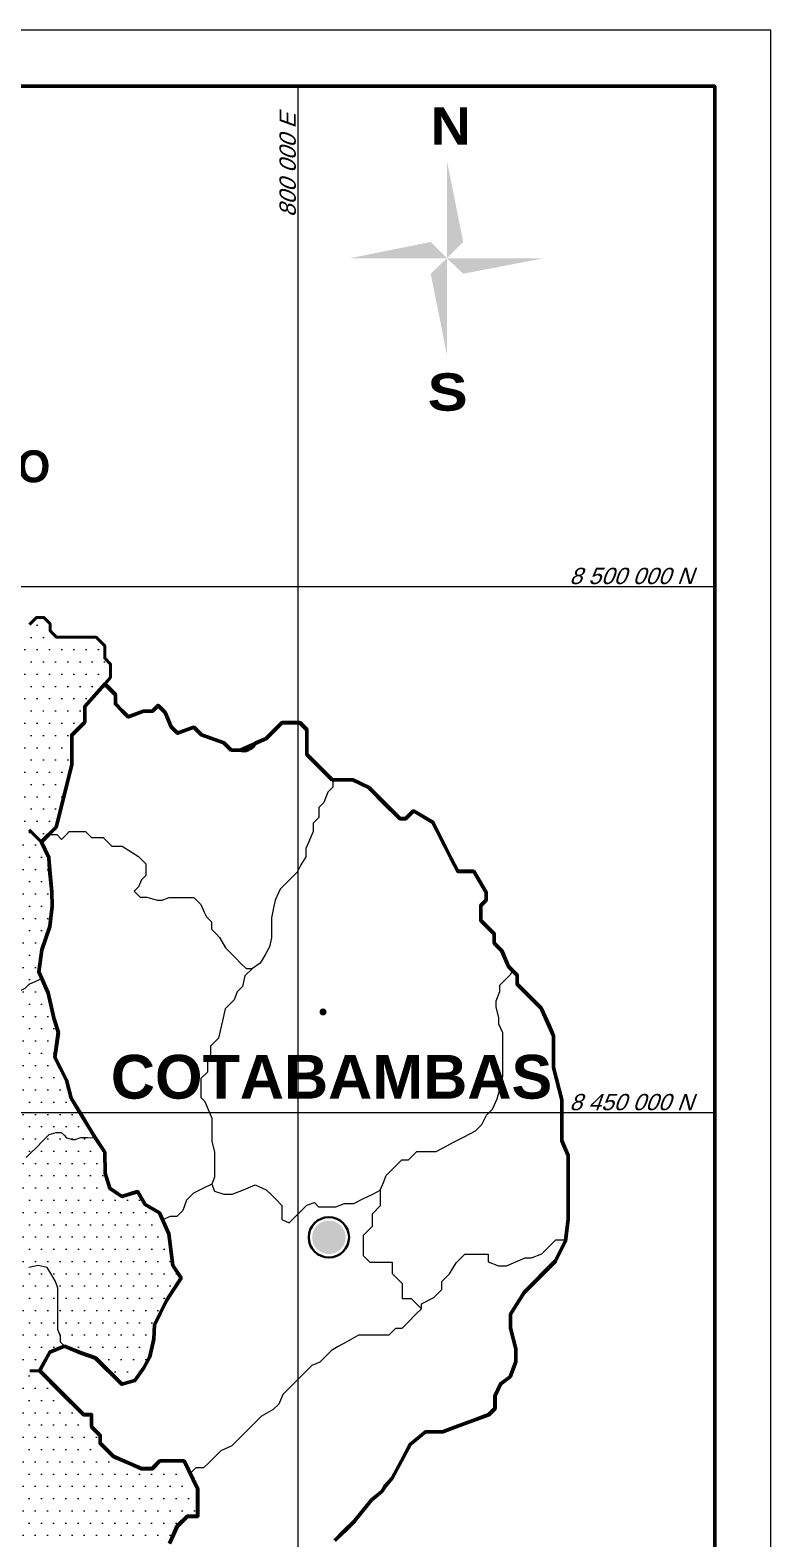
# Model space of a CAD drawing. Header units: metres. Extents: x 728653 to 730306, y 8491233 to 8491524.
# Drawn here: x 730289.87 to 730305.79, y 8491485.02 to 8491517.41 of the extents above; entities that cross this region are included whole.
import ezdxf
from ezdxf.enums import TextEntityAlignment as Align

# ---------------------------------------------------------------- set-up
doc = ezdxf.new("R2010")
doc.units = ezdxf.units.M
for name, color, linetype in [('05', 5, 'Continuous'), ('j_malla', 8, 'Continuous'), ('POSTE', 7, 'Continuous')]:
    doc.layers.add(name, color=color, linetype=linetype)
for name, color, linetype, lineweight in [('5', 3, 'Continuous', 40), ('8', 5, 'Continuous', 90), ('Cap Prov', 94, 'Continuous', 18), ('Del Rotulo', 7, 'Continuous', 5), ('Ejes de Coordenadas', 122, 'Continuous', 5), ('Eléctricas', 30, 'Continuous', 20), ('MARCOS', 7, 'Continuous', 40), ('N-Ciudades', 10, 'Continuous', 18), ('PERIMETRO', 3, 'Continuous', 15), ('PLUMA 2', 121, 'Continuous', 20), ('Sheet', 7, 'Continuous', 50)]:
    doc.layers.add(name, color=color, linetype=linetype, lineweight=lineweight)
doc.styles.add('Arial', font='arial.ttf')
doc.styles.add('CCO', font='')
doc.styles.get("Standard").update_dxf_attribs({"font": 'arial.ttf'})
doc.styles.get('CCO').set_extended_font_data('Arial Black')

msp = doc.modelspace()

# ---------------------------------------------------------------- hatches: boundary and pattern name
msp.add_hatch(color=256).paths.add_polyline_path([(730296.245, 8491496.317, 1), (730296.093, 8491496.317, 1)])
at = {"layer": '5', "lineweight": 30}
msp.add_hatch(color=256, dxfattribs=at).paths.add_polyline_path([(730296.655, 8491491.477, 1), (730295.935, 8491491.477, 1)])
at = {"layer": 'Eléctricas', "linetype": 'Continuous', "lineweight": 0}
h = msp.add_hatch(dxfattribs=at)
h.set_pattern_fill('DOTS', color=256, scale=0.165786, style=0)
h.set_pattern_definition([(0, (713541.66434, 8487255.22622), (0.1315929593, 0.2631859185), [0, -0.2631859185])])
h.paths.add_polyline_path([(730282.905, 8491503.189), (730282.905, 8491502.917), (730282.905, 8491502.625), (730282.649, 8491502.369), (730282.446, 8491502.166), (730282.446, 8491501.926), (730282.446, 8491501.689), (730282.507, 8491501.689), (730282.702, 8491501.63), (730282.834, 8491501.63), (730283.036, 8491501.585), (730283.189, 8491501.491), (730283.326, 8491501.354), (730283.395, 8491501.177), (730283.458, 8491501.014), (730283.649, 8491500.933), (730283.837, 8491500.853), (730283.891, 8491500.674), (730284, 8491500.565), (730284.115, 8491500.353), (730284.202, 8491500.193), (730284.14, 8491500.054), (730284.203, 8491499.991), (730284.203, 8491499.85), (730284.254, 8491499.798), (730284.397, 8491499.798), (730284.55, 8491499.798), (730284.73, 8491499.798), (730284.809, 8491500.025), (730284.929, 8491500.061), (730285.098, 8491500.112), (730285.497, 8491500.231), (730285.565, 8491500.299), (730285.698, 8491500.432), (730285.927, 8491500.544), (730286.067, 8491500.684), (730286.169, 8491500.684), (730286.271, 8491500.582), (730286.435, 8491500.582), (730286.531, 8491500.677), (730286.643, 8491500.79), (730286.759, 8491500.905), (730286.865, 8491501.011), (730286.953, 8491501.1), (730287.126, 8491501.1), (730287.199, 8491500.936), (730287.301, 8491500.704), (730287.37, 8491500.511), (730287.76, 8491500.511), (730288.512, 8491500.846), (730288.819, 8491500.846), (730289.209, 8491500.456), (730289.627, 8491500.456), (730289.85, 8491500.233), (730290.115, 8491499.968), (730290.435, 8491500.289), (730290.77, 8491501.625), (730290.77, 8491502.265), (730291.048, 8491502.544), (730291.048, 8491502.878), (730291.506, 8491503.335), (730291.48, 8491503.36), (730291.604, 8491503.503), (730291.604, 8491503.788), (730291.477, 8491503.915), (730291.477, 8491504.185), (730291.296, 8491504.366), (730290.973, 8491504.366), (730290.727, 8491504.366), (730290.443, 8491504.366), (730290.303, 8491504.506), (730290.303, 8491504.657), (730290.166, 8491504.793), (730290.015, 8491504.793), (730289.859, 8491504.637), (730289.675, 8491504.453), (730289.53, 8491504.453), (730289.396, 8491504.587), (730289.396, 8491504.788), (730289.396, 8491504.927), (730289.218, 8491504.927), (730289, 8491504.927), (730288.822, 8491505.105), (730288.644, 8491505.283), (730288.521, 8491505.406), (730288.348, 8491505.579), (730288.058, 8491505.579), (730287.791, 8491505.579), (730287.629, 8491505.417), (730287.523, 8491505.311), (730287.289, 8491505.311), (730287.166, 8491505.434), (730286.965, 8491505.434), (730286.785, 8491505.254), (730286.635, 8491505.404), (730286.468, 8491505.572), (730286.274, 8491505.765), (730286.098, 8491505.765), (730286.006, 8491505.673), (730285.811, 8491505.673), (730285.688, 8491505.796), (730285.532, 8491505.952), (730285.41, 8491506.074), (730285.237, 8491506.247), (730285.059, 8491506.599), (730284.885, 8491506.599), (730284.679, 8491506.393), (730284.491, 8491506.393), (730284.2, 8491506.685), (730283.948, 8491506.685), (730283.435, 8491507.198), (730283.268, 8491507.198), (730283.023, 8491507.198), (730282.922, 8491507.298), (730282.632, 8491507.298), (730282.632, 8491507.442), (730282.598, 8491507.476), (730282.598, 8491507.393), (730282.516, 8491507.393), (730282.408, 8491507.285), (730282.291, 8491507.168), (730282.202, 8491507.08), (730282.128, 8491506.914), (730282.236, 8491506.806), (730282.31, 8491506.732), (730282.31, 8491506.567), (730282.31, 8491506.447), (730282.176, 8491506.313), (730282.054, 8491506.19), (730281.854, 8491506.099), (730281.723, 8491505.968), (730281.609, 8491505.854), (730281.455, 8491505.791), (730281.304, 8491505.64), (730281.164, 8491505.501), (730280.987, 8491505.427), (730280.856, 8491505.295), (730280.762, 8491505.138), (730280.762, 8491505.039), (730280.811, 8491504.99), (730280.811, 8491504.882), (730280.811, 8491504.75), (730280.811, 8491504.679), (730280.974, 8491504.622), (730281.112, 8491504.574), (730281.341, 8491504.494), (730281.341, 8491504.364), (730281.541, 8491504.164), (730281.541, 8491503.942), (730281.814, 8491503.942), (730282.037, 8491503.719), (730282.375, 8491503.719), (730282.543, 8491503.551), (730282.743, 8491503.351)])
h.paths.add_polyline_path([(730280.664, 8491503.227), (730284.319, 8491503.227), (730284.319, 8491502.445), (730280.664, 8491502.445)], flags=9)
at = {"layer": 'N-Ciudades', "linetype": 'Continuous', "lineweight": 0}
h = msp.add_hatch(dxfattribs=at)
h.set_pattern_fill('DOTS', color=256, scale=0.165786, style=0)
h.set_pattern_definition([(0, (713541.62315, 8487255.1523), (0.1315929593, 0.2631859185), [0, -0.2631859185])])
h.paths.add_polyline_path([(730285.402, 8491481.036), (730285.402, 8491480.915), (730285.353, 8491480.791), (730285.353, 8491480.629), (730285.353, 8491480.448), (730285.353, 8491480.25), (730285.353, 8491480.091), (730285.396, 8491479.983), (730285.367, 8491479.775), (730285.329, 8491479.589), (730285.369, 8491479.395), (730285.461, 8491479.304), (730285.539, 8491479.186), (730285.647, 8491479.026), (730285.688, 8491478.911), (730285.763, 8491478.704), (730285.837, 8491478.497), (730285.874, 8491478.306), (730285.904, 8491478.152), (730285.904, 8491477.918), (730285.831, 8491477.68), (730285.785, 8491477.468), (730285.739, 8491477.218), (730285.653, 8491476.975), (730285.578, 8491476.766), (730285.517, 8491476.594), (730285.486, 8491476.252), (730285.592, 8491476.332), (730285.81, 8491476.36), (730286.039, 8491476.321), (730286.256, 8491476.28), (730286.462, 8491476.146), (730286.554, 8491475.898), (730286.763, 8491475.689), (730286.763, 8491475.444), (730286.792, 8491475.267), (730286.911, 8491475.152), (730287.071, 8491475.232), (730287.154, 8491475.605), (730287.388, 8491475.839), (730287.641, 8491476.021), (730287.929, 8491476.188), (730288.399, 8491476.188), (730288.536, 8491476.252), (730288.653, 8491476.376), (730288.78, 8491476.409), (730288.962, 8491476.517), (730289.068, 8491476.486), (730289.342, 8491476.524), (730289.525, 8491476.63), (730289.715, 8491476.738), (730289.867, 8491476.732), (730290.063, 8491476.802), (730290.235, 8491477.087), (730290.286, 8491477.58), (730290.17, 8491477.778), (730290.088, 8491478.196), (730289.626, 8491478.658), (730289.461, 8491479.249), (730289.615, 8491479.928), (730289.816, 8491480.128), (730290.122, 8491480.435), (730290.596, 8491480.908), (730290.964, 8491481.276), (730291.291, 8491481.355), (730291.409, 8491481.286), (730291.633, 8491481.062), (730291.844, 8491481.152), (730292.093, 8491481.382), (730292.345, 8491481.629), (730292.517, 8491481.701), (730292.71, 8491481.701), (730292.799, 8491481.791), (730292.936, 8491481.927), (730292.992, 8491482.199), (730292.977, 8491482.727), (730292.825, 8491483.132), (730292.825, 8491483.537), (730292.825, 8491483.79), (730292.825, 8491484.195), (730292.825, 8491484.828), (730292.996, 8491485.202), (730293.205, 8491485.411), (730293.433, 8491485.411), (730293.433, 8491485.562), (730293.433, 8491486.006), (730293.142, 8491486.6), (730292.901, 8491486.6), (730292.623, 8491486.6), (730292.458, 8491486.435), (730292.224, 8491486.435), (730291.989, 8491486.537), (730291.618, 8491486.698), (730291.336, 8491486.98), (730291.336, 8491487.151), (730291.153, 8491487.335), (730291.153, 8491487.594), (730290.982, 8491487.594), (730290.855, 8491487.721), (730290.716, 8491487.86), (730290.437, 8491488.139), (730290.272, 8491488.303), (730290.038, 8491488.538), (730289.822, 8491488.538), (730289.518, 8491488.538), (730289.277, 8491488.538), (730289.087, 8491488.348), (730288.869, 8491488.13), (730288.761, 8491487.824), (730288.682, 8491487.601), (730288.251, 8491487.753), (730288.137, 8491487.639), (730287.746, 8491487.409), (730287.537, 8491487.179), (730287.232, 8491486.896), (730287.034, 8491486.815), (730286.865, 8491486.984), (730286.435, 8491486.984), (730286.435, 8491486.627), (730286.348, 8491485.89), (730286.005, 8491485.461), (730285.873, 8491484.732), (730285.722, 8491484.449), (730285.722, 8491484.247), (730285.648, 8491484.173), (730285.498, 8491484.022), (730285.426, 8491483.794), (730285.373, 8491483.626), (730285.239, 8491483.492), (730285.239, 8491483.269), (730285.297, 8491483.118), (730285.355, 8491482.968), (730285.401, 8491482.847), (730285.454, 8491482.71), (730285.454, 8491482.593), (730285.552, 8491482.494), (730285.552, 8491482.272), (730285.496, 8491482.105), (730285.496, 8491481.977), (730285.496, 8491481.853), (730285.496, 8491481.73), (730285.356, 8491481.73), (730285.286, 8491481.8), (730285.137, 8491481.8), (730285.156, 8491481.747), (730285.156, 8491481.663), (730285.226, 8491481.518), (730285.259, 8491481.361), (730285.372, 8491481.248)])
h.paths.add_polyline_path([(730283.057, 8491483.134), (730283.122, 8491483.002), (730283.265, 8491483.002), (730283.403, 8491482.908), (730283.516, 8491482.87), (730283.678, 8491482.773), (730283.843, 8491482.735), (730283.994, 8491482.735), (730284.14, 8491482.652), (730284.334, 8491482.506), (730284.446, 8491482.422), (730284.621, 8491482.291), (730284.752, 8491482.16), (730284.899, 8491482.013), (730285.105, 8491481.887), (730285.137, 8491481.8), (730285.286, 8491481.8), (730285.356, 8491481.73), (730285.496, 8491481.73), (730285.496, 8491481.853), (730285.496, 8491481.977), (730285.496, 8491482.105), (730285.552, 8491482.272), (730285.552, 8491482.494), (730285.454, 8491482.593), (730285.454, 8491482.71), (730285.401, 8491482.847), (730285.355, 8491482.968), (730285.297, 8491483.118), (730285.239, 8491483.269), (730285.239, 8491483.492), (730285.373, 8491483.626), (730285.426, 8491483.794), (730285.498, 8491484.022), (730285.648, 8491484.173), (730285.722, 8491484.247), (730285.722, 8491484.449), (730285.566, 8491484.449), (730285.313, 8491484.449), (730285.238, 8491484.374), (730285.153, 8491484.289), (730285.027, 8491484.163), (730284.911, 8491484.163), (730284.707, 8491484.089), (730284.646, 8491484.15), (730284.557, 8491484.24), (730284.399, 8491484.313), (730284.157, 8491484.425), (730284.017, 8491484.565), (730283.915, 8491484.81), (730283.915, 8491485.028), (730283.785, 8491485.267), (730283.785, 8491485.348), (730283.867, 8491485.58), (730283.867, 8491485.846), (730283.772, 8491486.13), (730283.583, 8491486.319), (730283.342, 8491486.377), (730283.123, 8491486.429), (730282.81, 8491486.504), (730282.81, 8491486.617), (730282.704, 8491486.617), (730282.632, 8491486.545), (730282.489, 8491486.545), (730282.37, 8491486.426), (730282.179, 8491486.235), (730281.964, 8491486.02), (730281.834, 8491485.789), (730281.657, 8491485.714), (730281.542, 8491485.714), (730281.473, 8491485.783), (730281.312, 8491485.783), (730281.098, 8491485.877), (730280.804, 8491486.007), (730280.634, 8491486.177), (730280.434, 8491486.261), (730280.358, 8491486.184), (730280.358, 8491486.058), (730280.283, 8491485.983), (730280.163, 8491485.863), (730280.095, 8491485.932), (730280, 8491486.027), (730279.788, 8491486.027), (730279.676, 8491486.139), (730279.502, 8491486.313), (730279.502, 8491486.518), (730279.393, 8491486.408), (730279.224, 8491486.408), (730279.066, 8491486.408), (730278.855, 8491486.307), (730278.723, 8491486.175), (730278.532, 8491486.175), (730278.416, 8491486.06), (730278.281, 8491485.925), (730278.156, 8491485.925), (730278.051, 8491485.82), (730278.051, 8491485.636), (730278.051, 8491485.504), (730277.952, 8491485.405), (730277.952, 8491485.188), (730277.952, 8491485.03), (730277.86, 8491484.937), (730277.767, 8491484.845), (730277.767, 8491484.694), (730277.767, 8491484.523), (730277.833, 8491484.457), (730277.833, 8491484.325), (730277.833, 8491484.2), (730277.942, 8491484.091), (730277.942, 8491483.91), (730278.075, 8491483.777), (730278.161, 8491483.691), (730278.683, 8491483.691), (730278.683, 8491483.643), (730278.826, 8491483.643), (730278.826, 8491483.738), (730278.921, 8491483.833), (730278.921, 8491484.046), (730279.048, 8491484.172), (730279.048, 8491484.38), (730279.219, 8491484.551), (730279.469, 8491484.551), (730279.614, 8491484.406), (730279.849, 8491484.327), (730279.849, 8491484.216), (730279.941, 8491484.124), (730279.941, 8491484), (730280.036, 8491483.905), (730280.151, 8491483.79), (730280.308, 8491483.79), (730280.459, 8491483.79), (730280.636, 8491483.718), (730280.819, 8491483.718), (730280.996, 8491483.718), (730281.173, 8491483.718), (730281.393, 8491483.652), (730281.541, 8491483.717), (730281.678, 8491483.682), (730281.796, 8491483.564), (730281.946, 8491483.498), (730282.081, 8491483.439), (730282.133, 8491483.387), (730282.286, 8491483.387), (730282.426, 8491483.42), (730282.58, 8491483.42), (730282.734, 8491483.323), (730282.901, 8491483.25)])
at = {"layer": 'PLUMA 2', "linetype": 'Continuous', "lineweight": 0}
h = msp.add_hatch(dxfattribs=at)
h.set_pattern_fill('DOTS', color=6, scale=0.165786, style=0)
h.set_pattern_definition([(0, (-94910.77114, 47144.97004), (0.13159295927, 0.263185918539), [0, -0.263185918539])])
h.paths.add_polyline_path([(730291.477, 8491493.306), (730291.273, 8491493.617), (730290.995, 8491494.071), (730290.758, 8491494.466), (730290.654, 8491494.851), (730290.407, 8491495.343), (730290.48, 8491495.876), (730290.381, 8491496.188), (730290.262, 8491496.725), (730290.059, 8491497.18), (730290.124, 8491497.654), (730290.299, 8491498.156), (730290.347, 8491498.587), (730290.341, 8491498.898), (730290.293, 8491499.372), (730290.275, 8491499.636), (730290.115, 8491499.968), (730289.85, 8491500.233), (730289.627, 8491500.456), (730289.209, 8491500.456), (730288.819, 8491500.846), (730288.512, 8491500.846), (730287.76, 8491500.511), (730287.37, 8491500.511), (730287.301, 8491500.704), (730287.199, 8491500.936), (730287.126, 8491501.1), (730286.953, 8491501.1), (730286.865, 8491501.011), (730286.759, 8491500.905), (730286.643, 8491500.79), (730286.531, 8491500.677), (730286.435, 8491500.582), (730286.271, 8491500.582), (730286.169, 8491500.684), (730286.067, 8491500.684), (730285.927, 8491500.544), (730285.698, 8491500.432), (730285.565, 8491500.299), (730285.497, 8491500.231), (730285.098, 8491500.112), (730284.929, 8491500.061), (730284.809, 8491500.025), (730284.73, 8491499.798), (730284.663, 8491499.607), (730284.663, 8491499.464), (730284.663, 8491499.301), (730284.832, 8491498.996), (730284.943, 8491498.797), (730285.026, 8491498.714), (730285.146, 8491498.714), (730285.241, 8491498.714), (730285.328, 8491498.801), (730285.414, 8491498.886), (730285.521, 8491498.886), (730285.626, 8491498.781), (730285.626, 8491498.581), (730285.541, 8491498.288), (730285.47, 8491498.216), (730285.47, 8491498.077), (730285.47, 8491497.981), (730285.308, 8491497.819), (730285.023, 8491497.743), (730284.737, 8491497.566), (730284.536, 8491497.364), (730284.396, 8491497.027), (730283.926, 8491496.558), (730283.324, 8491496.185), (730283.126, 8491495.988), (730283.126, 8491495.729), (730283.126, 8491495.415), (730283.126, 8491495.156), (730282.925, 8491494.955), (730282.676, 8491494.707), (730282.383, 8491494.55), (730282.199, 8491494.366), (730282.062, 8491494.23), (730281.78, 8491493.947), (730281.583, 8491493.524), (730281.379, 8491492.883), (730281.319, 8491492.694), (730281.319, 8491492.284), (730281.319, 8491491.984), (730281.319, 8491491.8), (730281.319, 8491491.664), (730281.141, 8491491.486), (730280.635, 8491491.243), (730280.171, 8491491.1), (730280.029, 8491491.056), (730279.89, 8491490.917), (730279.89, 8491490.691), (730279.778, 8491490.579), (730279.608, 8491490.409), (730279.339, 8491490.289), (730279.289, 8491490.163), (730279.213, 8491489.928), (730279.144, 8491489.643), (730279.019, 8491489.512), (730278.837, 8491489.353), (730278.837, 8491489.117), (730278.936, 8491488.817), (730278.936, 8491488.608), (730278.936, 8491488.438), (730279.038, 8491488.336), (730279.229, 8491488.261), (730279.342, 8491488.148), (730279.42, 8491487.961), (730279.338, 8491487.77), (730279.255, 8491487.576), (730279.181, 8491487.404), (730279.132, 8491487.289), (730279.132, 8491487.116), (730279.345, 8491487.021), (730279.458, 8491486.908), (730279.543, 8491486.592), (730279.543, 8491486.387), (730279.717, 8491486.213), (730279.829, 8491486.101), (730280.041, 8491486.101), (730280.136, 8491486.005), (730280.204, 8491485.937), (730280.324, 8491486.057), (730280.399, 8491486.132), (730280.399, 8491486.258), (730280.476, 8491486.334), (730280.675, 8491486.251), (730280.846, 8491486.08), (730281.139, 8491485.951), (730281.353, 8491485.857), (730281.514, 8491485.857), (730281.583, 8491485.788), (730281.698, 8491485.788), (730281.876, 8491485.862), (730282.005, 8491486.094), (730282.22, 8491486.309), (730282.411, 8491486.5), (730282.53, 8491486.619), (730282.674, 8491486.619), (730282.745, 8491486.691), (730282.851, 8491486.691), (730282.851, 8491486.578), (730283.165, 8491486.503), (730283.383, 8491486.451), (730283.624, 8491486.393), (730283.813, 8491486.204), (730283.909, 8491485.92), (730283.909, 8491485.654), (730283.827, 8491485.422), (730283.827, 8491485.341), (730283.956, 8491485.102), (730283.956, 8491484.884), (730284.059, 8491484.639), (730284.198, 8491484.499), (730284.44, 8491484.387), (730284.598, 8491484.314), (730284.749, 8491484.163), (730284.952, 8491484.237), (730285.068, 8491484.237), (730285.194, 8491484.363), (730285.279, 8491484.448), (730285.354, 8491484.523), (730285.607, 8491484.523), (730285.764, 8491484.523), (730285.914, 8491484.806), (730286.046, 8491485.535), (730286.389, 8491485.964), (730286.476, 8491486.701), (730286.476, 8491487.058), (730286.906, 8491487.058), (730287.075, 8491486.889), (730287.273, 8491486.97), (730287.578, 8491487.253), (730287.787, 8491487.483), (730288.178, 8491487.712), (730288.292, 8491487.826), (730288.723, 8491487.674), (730288.802, 8491487.898), (730288.91, 8491488.204), (730289.128, 8491488.422), (730289.318, 8491488.612), (730289.559, 8491488.612), (730289.863, 8491488.612), (730290.079, 8491488.612), (730290.296, 8491489.009), (730290.613, 8491489.137), (730290.971, 8491488.991), (730291.281, 8491488.886), (730291.844, 8491488.322), (730292.126, 8491488.4), (730292.318, 8491488.674), (730292.444, 8491488.915), (730292.529, 8491489.292), (730292.547, 8491489.593), (730292.804, 8491490.118), (730293.118, 8491490.603), (730292.943, 8491490.87), (730292.852, 8491491.551), (730292.652, 8491492.004), (730292.348, 8491492.182), (730292.185, 8491492.458), (730291.847, 8491492.356), (730291.584, 8491492.529), (730291.489, 8491492.855)])

# ---------------------------------------------------------------- linework, layer by layer
at = {"layer": '5', "lineweight": 30}
msp.add_circle((730296.295, 8491491.477), 0.434, dxfattribs=at)
at = {"layer": 'Cap Prov', "color": 0, "lineweight": 40}
for p, q in [((730290.124, 8491497.654), (730290.124, 8491497.654)), ((730291.847, 8491492.356), (730291.847, 8491492.356)), ((730291.844, 8491488.322), (730291.844, 8491488.322)), ((730290.478, 8491488.213), (730290.478, 8491488.213))]:
    msp.add_line(p, q, dxfattribs=at)
at = {"layer": 'Cap Prov', "color": 7, "lineweight": 40}
for points in [[(730289.859, 8491504.637), (730290.015, 8491504.793), (730290.166, 8491504.793), (730290.303, 8491504.657), (730290.303, 8491504.506), (730290.443, 8491504.366), (730290.727, 8491504.366), (730290.973, 8491504.366), (730291.296, 8491504.366), (730291.477, 8491504.185), (730291.477, 8491503.915), (730291.604, 8491503.788), (730291.604, 8491503.503), (730291.048, 8491502.878), (730291.048, 8491502.544), (730290.77, 8491502.265), (730290.77, 8491501.625), (730290.435, 8491500.289), (730290.115, 8491499.968), (730290.275, 8491499.636), (730290.293, 8491499.372), (730290.341, 8491498.898), (730290.347, 8491498.587), (730290.299, 8491498.156), (730290.124, 8491497.654), (730290.059, 8491497.18), (730290.262, 8491496.725), (730290.381, 8491496.188), (730290.48, 8491495.876), (730290.407, 8491495.343), (730290.654, 8491494.851), (730290.758, 8491494.466), (730290.995, 8491494.071), (730291.273, 8491493.617), (730291.477, 8491493.306), (730291.489, 8491492.855), (730291.584, 8491492.529), (730291.847, 8491492.356), (730292.185, 8491492.458), (730292.348, 8491492.182), (730292.652, 8491492.004), (730292.852, 8491491.551), (730292.943, 8491490.87), (730293.118, 8491490.603), (730292.804, 8491490.118), (730292.547, 8491489.593), (730292.529, 8491489.292), (730292.444, 8491488.915), (730292.318, 8491488.674), (730292.126, 8491488.4), (730291.844, 8491488.322), (730291.281, 8491488.886), (730290.971, 8491488.991), (730290.613, 8491489.137), (730290.296, 8491489.009), (730290.079, 8491488.612), (730290.314, 8491488.377), (730290.478, 8491488.213), (730290.757, 8491487.934), (730290.896, 8491487.795), (730291.023, 8491487.668), (730291.194, 8491487.668), (730291.194, 8491487.409), (730291.378, 8491487.225), (730291.378, 8491487.054), (730291.659, 8491486.772), (730292.03, 8491486.611), (730292.265, 8491486.509), (730292.499, 8491486.509), (730292.664, 8491486.674), (730292.943, 8491486.674), (730293.183, 8491486.674), (730293.475, 8491486.079), (730293.475, 8491485.636), (730293.475, 8491485.484), (730293.247, 8491485.484), (730293.038, 8491485.276), (730292.866, 8491484.902)], [(730291.604, 8491503.503), (730291.48, 8491503.36), (730291.707, 8491503.134), (730291.707, 8491502.935), (730291.847, 8491502.795), (730291.986, 8491502.655), (730292.311, 8491502.779), (730292.501, 8491502.779), (730292.623, 8491502.902), (730292.774, 8491502.751), (730292.902, 8491502.445), (730293.041, 8491502.305), (730293.393, 8491502.434), (730293.554, 8491502.272), (730294.04, 8491502.099), (730294.196, 8491501.943), (730294.374, 8491501.943), (730294.709, 8491502.088), (730294.949, 8491502.193), (730295.156, 8491502.399), (730295.29, 8491502.533), (730295.478, 8491502.533), (730295.668, 8491502.533), (730295.818, 8491502.383), (730295.818, 8491502.077), (730295.818, 8491501.851), (730296.012, 8491501.657), (730296.184, 8491501.484), (730296.363, 8491501.306), (730296.63, 8491501.306), (730296.808, 8491501.306), (730297.154, 8491501.138), (730297.349, 8491500.943), (730297.627, 8491500.664), (730297.822, 8491500.469), (730297.945, 8491500.469), (730298.113, 8491500.636), (730298.525, 8491500.391), (730298.793, 8491499.868), (730298.924, 8491499.611), (730299.063, 8491499.34), (730299.406, 8491499.34), (730299.674, 8491498.887), (730299.674, 8491498.72), (730299.557, 8491498.603), (730299.557, 8491498.286), (730299.849, 8491497.994), (730299.849, 8491497.797), (730300.007, 8491497.639), (730300.154, 8491497.296), (730300.338, 8491497.112), (730300.338, 8491496.917), (730300.536, 8491496.719), (730300.854, 8491496.401), (730301.024, 8491496.026), (730301.123, 8491495.807), (730301.123, 8491495.524), (730301.123, 8491495.123), (730301.303, 8491494.432), (730301.303, 8491494.076), (730301.303, 8491493.797), (730301.303, 8491493.552), (730301.437, 8491493.235), (730301.437, 8491492.912), (730301.437, 8491492.533), (730301.437, 8491492.232), (730301.437, 8491491.865), (730301.38, 8491491.398), (730301.162, 8491490.967), (730300.489, 8491490.294), (730300.199, 8491489.826), (730300.199, 8491489.525), (730300.311, 8491489.079), (730300.311, 8491488.805), (730300.188, 8491488.482), (730299.984, 8491488.326), (730299.864, 8491488.081), (730299.864, 8491487.802), (730299.73, 8491487.668), (730299.374, 8491487.535), (730299.025, 8491487.404), (730298.739, 8491487.297), (730298.37, 8491487.297), (730298.045, 8491487.035), (730297.857, 8491486.677), (730297.656, 8491486.302), (730297.5, 8491486.129), (730297.433, 8491486.019), (730297.207, 8491485.835), (730296.842, 8491485.385), (730296.619, 8491485.162), (730296.424, 8491484.967)], [(730289.865, 8491488.61), (730290.081, 8491488.61), (730290.298, 8491489.007), (730290.615, 8491489.136), (730290.972, 8491488.989), (730291.282, 8491488.884), (730291.845, 8491488.321), (730292.128, 8491488.398), (730292.32, 8491488.672), (730292.446, 8491488.913), (730292.531, 8491489.291), (730292.549, 8491489.591), (730292.806, 8491490.116), (730293.12, 8491490.601), (730292.945, 8491490.868), (730292.853, 8491491.549), (730292.654, 8491492.002), (730292.349, 8491492.18), (730292.186, 8491492.456), (730291.849, 8491492.354), (730291.585, 8491492.527), (730291.49, 8491492.853), (730291.478, 8491493.304), (730291.274, 8491493.615), (730290.997, 8491494.069), (730290.76, 8491494.464), (730290.655, 8491494.849), (730290.409, 8491495.341), (730290.481, 8491495.874), (730290.382, 8491496.186), (730290.264, 8491496.723), (730290.061, 8491497.178), (730290.126, 8491497.652), (730290.301, 8491498.154), (730290.349, 8491498.585), (730290.343, 8491498.896), (730290.295, 8491499.37), (730290.277, 8491499.634), (730290.116, 8491499.966), (730289.852, 8491500.231)]]:
    msp.add_lwpolyline(points, dxfattribs=at)
at = {"layer": 'Cap Prov', "color": 7, "lineweight": 50}
msp.add_lwpolyline([(730296.426, 8491484.965), (730296.621, 8491485.16), (730296.844, 8491485.383), (730297.209, 8491485.834), (730297.434, 8491486.018), (730297.502, 8491486.127), (730297.658, 8491486.3), (730297.859, 8491486.675), (730298.047, 8491487.033), (730298.372, 8491487.296), (730298.741, 8491487.296), (730299.027, 8491487.403), (730299.375, 8491487.533), (730299.732, 8491487.667), (730299.866, 8491487.8), (730299.866, 8491488.079), (730299.986, 8491488.324), (730300.189, 8491488.48), (730300.312, 8491488.803), (730300.312, 8491489.078), (730300.201, 8491489.523), (730300.201, 8491489.824), (730300.491, 8491490.292), (730301.164, 8491490.965), (730301.382, 8491491.396), (730301.439, 8491491.863), (730301.439, 8491492.231), (730301.439, 8491492.531), (730301.439, 8491492.91), (730301.439, 8491493.233), (730301.305, 8491493.551), (730301.305, 8491493.796), (730301.305, 8491494.074), (730301.305, 8491494.431), (730301.125, 8491495.121), (730301.125, 8491495.522), (730301.125, 8491495.805), (730301.026, 8491496.024), (730300.855, 8491496.4), (730300.538, 8491496.717), (730300.34, 8491496.915), (730300.34, 8491497.11), (730300.156, 8491497.294), (730300.009, 8491497.637), (730299.851, 8491497.795), (730299.851, 8491497.992), (730299.559, 8491498.284), (730299.559, 8491498.601), (730299.676, 8491498.719), (730299.676, 8491498.886), (730299.408, 8491499.338), (730299.065, 8491499.338), (730298.926, 8491499.609), (730298.795, 8491499.866), (730298.527, 8491500.39), (730298.115, 8491500.635), (730297.947, 8491500.467), (730297.824, 8491500.467), (730297.629, 8491500.662), (730297.35, 8491500.941), (730297.155, 8491501.136), (730296.81, 8491501.304), (730296.631, 8491501.304), (730296.364, 8491501.304), (730296.186, 8491501.482), (730296.013, 8491501.655), (730295.819, 8491501.849), (730295.819, 8491502.075), (730295.819, 8491502.381), (730295.669, 8491502.531), (730295.48, 8491502.531), (730295.291, 8491502.531), (730295.158, 8491502.397), (730294.951, 8491502.191), (730294.71, 8491502.087, -0.372899), (730294.376, 8491501.942), (730294.197, 8491501.942), (730294.041, 8491502.098), (730293.556, 8491502.27), (730293.394, 8491502.432), (730293.043, 8491502.304), (730292.904, 8491502.443), (730292.776, 8491502.749), (730292.625, 8491502.9), (730292.502, 8491502.777), (730292.313, 8491502.777), (730291.986, 8491502.655), (730291.849, 8491502.793), (730291.709, 8491502.933), (730291.709, 8491503.132), (730291.48, 8491503.36), (730291.05, 8491502.876), (730291.05, 8491502.542), (730290.771, 8491502.263), (730290.771, 8491501.623), (730290.437, 8491500.287), (730290.116, 8491499.966), (730290.277, 8491499.634), (730290.295, 8491499.37), (730290.343, 8491498.896), (730290.349, 8491498.585), (730290.301, 8491498.154), (730290.126, 8491497.652), (730290.061, 8491497.178), (730290.264, 8491496.723), (730290.382, 8491496.186), (730290.481, 8491495.874), (730290.409, 8491495.341), (730290.655, 8491494.849), (730290.76, 8491494.464), (730290.997, 8491494.069), (730291.274, 8491493.615), (730291.478, 8491493.304), (730291.49, 8491492.853), (730291.585, 8491492.527), (730291.849, 8491492.354), (730292.186, 8491492.456), (730292.349, 8491492.18), (730292.654, 8491492.002), (730292.853, 8491491.549), (730292.945, 8491490.868), (730293.12, 8491490.601), (730292.806, 8491490.116), (730292.549, 8491489.591), (730292.531, 8491489.291), (730292.446, 8491488.913), (730292.32, 8491488.672), (730292.128, 8491488.398), (730291.845, 8491488.321), (730291.282, 8491488.884), (730290.972, 8491488.989), (730290.615, 8491489.136), (730290.298, 8491489.007), (730290.081, 8491488.61), (730290.315, 8491488.375), (730290.48, 8491488.211), (730290.759, 8491487.932), (730290.898, 8491487.793), (730291.025, 8491487.666), (730291.196, 8491487.666), (730291.196, 8491487.407), (730291.379, 8491487.223), (730291.379, 8491487.052), (730291.661, 8491486.771), (730292.032, 8491486.609), (730292.267, 8491486.507), (730292.501, 8491486.507), (730292.666, 8491486.672), (730292.944, 8491486.672), (730293.185, 8491486.672), (730293.476, 8491486.078), (730293.476, 8491485.635), (730293.476, 8491485.483), (730293.248, 8491485.483), (730293.039, 8491485.274), (730292.868, 8491484.9)], format="xyb", dxfattribs=at)
at = {"layer": 'Del Rotulo', "color": 7}
for points in [[(730298.833, 8491514.599), (730298.833, 8491512.509), (730298.833, 8491514.599), (730299.181, 8491512.857)], [(730298.833, 8491512.509), (730296.756, 8491512.509), (730298.833, 8491512.509), (730298.484, 8491512.857)], [(730298.833, 8491512.509), (730298.833, 8491510.432), (730298.833, 8491512.509), (730298.484, 8491512.174)], [(730298.833, 8491512.509), (730300.922, 8491512.509), (730298.833, 8491512.509), (730299.181, 8491512.174)]]:
    msp.add_solid(points, dxfattribs=at)
at = {"layer": 'j_malla', "color": 8, "lineweight": 5}
for points in [[(730295.635, 8491469.404), (730295.635, 8491516.201)], [(730246.152, 8491505.457), (730304.588, 8491505.457)], [(730246.152, 8491494.155), (730304.588, 8491494.155)]]:
    msp.add_lwpolyline(points, dxfattribs=at)
at = {"layer": 'MARCOS', "color": 255, "linetype": 'Continuous', "lineweight": 0}
msp.add_lwpolyline([(730244.946, 8491468.198), (730305.794, 8491468.198), (730305.794, 8491517.407), (730244.946, 8491517.407)], close=True, dxfattribs=at)
at = {"layer": 'PERIMETRO', "lineweight": 50}
msp.add_lwpolyline([(730296.425, 8491484.967), (730296.62, 8491485.162), (730296.843, 8491485.385), (730297.208, 8491485.836), (730297.433, 8491486.02), (730297.501, 8491486.129), (730297.657, 8491486.302), (730297.858, 8491486.678), (730298.046, 8491487.035), (730298.371, 8491487.298), (730298.74, 8491487.298), (730299.026, 8491487.405), (730299.374, 8491487.535), (730299.731, 8491487.669), (730299.865, 8491487.803), (730299.865, 8491488.081), (730299.985, 8491488.326), (730300.188, 8491488.482), (730300.311, 8491488.805), (730300.311, 8491489.08), (730300.2, 8491489.526), (730300.2, 8491489.827), (730300.49, 8491490.294), (730301.163, 8491490.968), (730301.381, 8491491.398), (730301.437, 8491491.865), (730301.437, 8491492.233), (730301.437, 8491492.534), (730301.437, 8491492.913), (730301.437, 8491493.236), (730301.303, 8491493.553), (730301.303, 8491493.798), (730301.303, 8491494.077), (730301.303, 8491494.433), (730301.124, 8491495.124), (730301.124, 8491495.525), (730301.124, 8491495.808), (730301.025, 8491496.026), (730300.854, 8491496.402), (730300.537, 8491496.72), (730300.339, 8491496.917), (730300.339, 8491497.112), (730300.155, 8491497.296), (730300.008, 8491497.64), (730299.85, 8491497.798), (730299.85, 8491497.994), (730299.558, 8491498.286), (730299.558, 8491498.604), (730299.675, 8491498.721), (730299.675, 8491498.888), (730299.407, 8491499.34), (730299.064, 8491499.34), (730298.925, 8491499.611), (730298.794, 8491499.868), (730298.526, 8491500.392), (730298.113, 8491500.637), (730297.946, 8491500.47), (730297.823, 8491500.47), (730297.628, 8491500.665), (730297.349, 8491500.943), (730297.154, 8491501.138), (730296.809, 8491501.306), (730296.63, 8491501.306), (730296.363, 8491501.306), (730296.185, 8491501.485), (730296.012, 8491501.657), (730295.818, 8491501.851), (730295.818, 8491502.078), (730295.818, 8491502.384), (730295.668, 8491502.533), (730295.479, 8491502.533), (730295.29, 8491502.533), (730295.156, 8491502.4), (730294.95, 8491502.193), (730294.709, 8491502.089, -0.372899), (730294.375, 8491501.944), (730294.196, 8491501.944), (730294.04, 8491502.1), (730293.555, 8491502.273), (730293.393, 8491502.434), (730293.042, 8491502.306), (730292.903, 8491502.445), (730292.774, 8491502.752), (730292.624, 8491502.902), (730292.501, 8491502.78), (730292.312, 8491502.78), (730291.985, 8491502.658), (730291.848, 8491502.795), (730291.707, 8491502.936), (730291.707, 8491503.134), (730291.479, 8491503.363), (730291.049, 8491502.878), (730291.049, 8491502.544), (730290.77, 8491502.266), (730290.77, 8491501.626), (730290.436, 8491500.289), (730290.115, 8491499.969), (730290.276, 8491499.636), (730290.294, 8491499.372), (730290.342, 8491498.898), (730290.348, 8491498.587), (730290.3, 8491498.156), (730290.125, 8491497.654), (730290.059, 8491497.18), (730290.262, 8491496.725), (730290.381, 8491496.188), (730290.48, 8491495.877), (730290.408, 8491495.344), (730290.654, 8491494.851), (730290.759, 8491494.466), (730290.996, 8491494.071), (730291.273, 8491493.618), (730291.477, 8491493.307), (730291.489, 8491492.855), (730291.584, 8491492.529), (730291.848, 8491492.356), (730292.185, 8491492.458), (730292.348, 8491492.182), (730292.653, 8491492.004), (730292.852, 8491491.552), (730292.944, 8491490.871), (730293.119, 8491490.604), (730292.805, 8491490.119), (730292.547, 8491489.594), (730292.53, 8491489.293), (730292.445, 8491488.915), (730292.319, 8491488.675), (730292.126, 8491488.401), (730291.844, 8491488.323), (730291.281, 8491488.886), (730290.971, 8491488.992), (730290.614, 8491489.138), (730290.297, 8491489.01), (730290.079, 8491488.613), (730290.314, 8491488.378), (730290.479, 8491488.213), (730290.757, 8491487.935), (730290.897, 8491487.795), (730291.023, 8491487.669), (730291.195, 8491487.669), (730291.195, 8491487.409), (730291.378, 8491487.226), (730291.378, 8491487.055), (730291.66, 8491486.773), (730292.031, 8491486.612), (730292.266, 8491486.51), (730292.5, 8491486.51), (730292.665, 8491486.675), (730292.943, 8491486.675), (730293.184, 8491486.675), (730293.475, 8491486.08), (730293.475, 8491485.637), (730293.475, 8491485.485), (730293.247, 8491485.485), (730293.038, 8491485.276), (730292.867, 8491484.903)], format="xyb", dxfattribs=at)
at = {"layer": 'PLUMA 2', "linetype": 'Continuous', "lineweight": 5}
for p, q in [((730297.401, 8491492.487), (730297.401, 8491492.15)), ((730297.401, 8491492.15), (730297.226, 8491491.975)), ((730297.226, 8491491.975), (730297.226, 8491491.706)), ((730297.226, 8491491.706), (730297.033, 8491491.513)), ((730297.033, 8491491.513), (730297.033, 8491491.316)), ((730297.033, 8491491.316), (730297.033, 8491491.086)), ((730297.033, 8491491.086), (730297.175, 8491490.943)), ((730297.175, 8491490.943), (730297.389, 8491490.943)), ((730297.389, 8491490.943), (730297.655, 8491490.943)), ((730297.655, 8491490.943), (730297.655, 8491490.696)), ((730297.655, 8491490.696), (730297.868, 8491490.483)), ((730297.868, 8491490.483), (730297.868, 8491490.164)), ((730297.868, 8491490.164), (730298.063, 8491490.164)), ((730298.063, 8491490.164), (730298.285, 8491489.942))]:
    msp.add_line(p, q, dxfattribs=at)
for points in [[(730296.381, 8491501.339), (730296.381, 8491501.149), (730296.381, 8491501.149), (730296.275, 8491501.042), (730296.185, 8491500.817), (730296.078, 8491500.71), (730296.078, 8491500.493), (730295.957, 8491500.372), (730295.957, 8491500.192), (730295.857, 8491499.956), (730295.803, 8491499.827), (730295.803, 8491499.65), (730295.695, 8491499.479), (730295.612, 8491499.318), (730295.481, 8491499.186), (730295.348, 8491499.053), (730295.246, 8491498.952), (730295.144, 8491498.721), (730295.1, 8491498.52), (730295.061, 8491498.34), (730295.061, 8491498.114), (730295.061, 8491497.913), (730295.017, 8491497.714), (730294.925, 8491497.543), (730294.816, 8491497.364), (730294.653, 8491497.252)], [(730290.275, 8491500.128), (730290.447, 8491500.128), (730290.55, 8491500.025), (730290.654, 8491500.129), (730290.716, 8491500.192), (730290.877, 8491500.192), (730291.068, 8491500.192), (730291.192, 8491500.068), (730291.444, 8491500.068), (730291.633, 8491499.878), (730291.852, 8491499.878), (730292.065, 8491499.743), (730292.205, 8491499.654), (730292.36, 8491499.498), (730292.36, 8491499.383), (730292.36, 8491499.247), (730292.269, 8491499.157), (730292.206, 8491499.002), (730292.114, 8491498.91), (730292.242, 8491498.782), (730292.381, 8491498.782), (730292.604, 8491498.719), (730292.713, 8491498.719), (730292.866, 8491498.779), (730293.149, 8491498.779), (730293.394, 8491498.779), (730293.545, 8491498.628), (730293.618, 8491498.461), (730293.662, 8491498.359), (730293.769, 8491498.252), (730293.769, 8491498.096), (730293.87, 8491497.994), (730293.946, 8491497.918), (730294.075, 8491497.693), (730294.179, 8491497.59), (730294.293, 8491497.475), (730294.399, 8491497.369), (730294.517, 8491497.252), (730294.653, 8491497.252), (730294.492, 8491497.092), (730294.437, 8491496.864), (730294.322, 8491496.75), (730294.257, 8491496.576), (730294.064, 8491496.382), (730294.006, 8491496.129), (730293.957, 8491495.91), (730293.921, 8491495.753), (730293.749, 8491495.581), (730293.749, 8491495.392), (730293.685, 8491495.223), (730293.685, 8491495.027), (730293.543, 8491494.885), (730293.543, 8491494.657), (730293.543, 8491494.477), (730293.628, 8491494.393), (730293.701, 8491494.221), (730293.78, 8491494.038), (730293.78, 8491493.783), (730293.78, 8491493.543), (730293.838, 8491493.304), (730293.838, 8491493.048), (730293.838, 8491492.771), (730293.778, 8491492.618), (730293.587, 8491492.526), (730293.385, 8491492.427), (730293.233, 8491492.275), (730293.157, 8491492.052), (730293.026, 8491491.921), (730292.884, 8491491.921), (730292.72, 8491491.849)], [(730293.778, 8491492.618), (730293.838, 8491492.466), (730294.039, 8491492.4), (730294.219, 8491492.4), (730294.459, 8491492.498), (730294.711, 8491492.602), (730294.949, 8491492.498), (730295.061, 8491492.387), (730295.161, 8491492.286), (730295.287, 8491492.161), (730295.287, 8491491.965), (730295.287, 8491491.856), (730295.445, 8491491.791), (730295.521, 8491491.867), (730295.586, 8491491.932), (730295.712, 8491492.058), (730295.818, 8491492.164), (730295.984, 8491492.221), (730296.071, 8491492.134), (730296.278, 8491492.134), (730296.447, 8491492.134), (730296.633, 8491492.204), (730296.834, 8491492.204), (730297.041, 8491492.308), (730297.237, 8491492.406), (730297.401, 8491492.487), (730297.466, 8491492.651), (730297.527, 8491492.804), (730297.679, 8491492.955), (730297.864, 8491493.14), (730298.003, 8491493.14), (730298.183, 8491493.321), (730298.395, 8491493.321), (730298.602, 8491493.321), (730298.842, 8491493.446), (730298.977, 8491493.517), (730299.206, 8491493.637), (730299.444, 8491493.761), (730299.584, 8491493.902), (730299.686, 8491494.099), (730299.814, 8491494.227), (730299.915, 8491494.453), (730299.98, 8491494.714), (730300.037, 8491494.941), (730300.037, 8491495.192), (730300.037, 8491495.437), (730300.037, 8491495.671), (730300.037, 8491495.867), (730299.947, 8491496.057), (730299.947, 8491496.199), (730299.893, 8491496.422), (730299.893, 8491496.558), (730299.969, 8491496.754), (730299.969, 8491496.895), (730300.083, 8491497.01), (730300.198, 8491497.124), (730300.265, 8491497.237)], [(730298.285, 8491489.942), (730298.285, 8491490.051), (730298.55, 8491490.182), (730298.723, 8491490.355), (730298.723, 8491490.528), (730298.888, 8491490.692), (730299.033, 8491490.932), (730299.219, 8491491.118), (730299.464, 8491491.118), (730299.719, 8491491.118), (730299.719, 8491490.952), (730299.941, 8491490.867), (730300.11, 8491490.867), (730300.313, 8491490.952), (730300.516, 8491491.037), (730300.652, 8491491.037), (730300.874, 8491491.121), (730300.966, 8491491.213), (730301.067, 8491491.314), (730301.174, 8491491.422), (730301.383, 8491491.422)], [(730298.285, 8491489.942), (730298.173, 8491489.83), (730297.997, 8491489.654), (730297.86, 8491489.517), (730297.726, 8491489.517), (730297.584, 8491489.375), (730297.321, 8491489.375), (730297.093, 8491489.375), (730296.929, 8491489.375), (730296.681, 8491489.233), (730296.498, 8491489.129), (730296.354, 8491489.047), (730296.203, 8491488.896), (730296.102, 8491488.794), (730295.93, 8491488.725), (730295.757, 8491488.552), (730295.607, 8491488.402), (730295.454, 8491488.248), (730295.307, 8491488.101), (730295.219, 8491487.896), (730295.098, 8491487.775), (730294.846, 8491487.635), (730294.755, 8491487.544), (730294.638, 8491487.426), (730294.432, 8491487.221), (730294.295, 8491487.084), (730294.207, 8491486.996), (730293.971, 8491486.892), (730293.851, 8491486.771), (730293.72, 8491486.64), (730293.603, 8491486.523), (730293.436, 8491486.523), (730293.329, 8491486.416)]]:
    msp.add_lwpolyline(points, dxfattribs=at)
at = {"layer": 'POSTE', "linetype": 'Continuous', "lineweight": 5}
for points in [[(730287.72, 8491494.207), (730287.72, 8491494.34), (730287.616, 8491494.444), (730287.616, 8491494.65), (730287.616, 8491494.804), (730287.847, 8491495.036), (730288.019, 8491495.208), (730288.187, 8491495.376), (730288.402, 8491495.591), (730288.673, 8491495.733), (730288.871, 8491495.931), (730288.871, 8491496.069), (730289.03, 8491496.228), (730289.155, 8491496.352), (730289.319, 8491496.516), (730289.495, 8491496.692), (730289.766, 8491496.825), (730289.857, 8491496.916), (730290.123, 8491497.035)], [(730289.789, 8491493.188), (730289.889, 8491493.289), (730290.002, 8491493.402), (730290.15, 8491493.55), (730290.284, 8491493.683), (730290.435, 8491493.729), (730290.545, 8491493.729), (730290.604, 8491493.67), (730290.658, 8491493.616), (730290.786, 8491493.575), (730290.845, 8491493.575), (730290.965, 8491493.619), (730291.108, 8491493.619), (730291.273, 8491493.617)], [(730290.613, 8491489.137), (730290.525, 8491489.225), (730290.525, 8491489.355), (730290.473, 8491489.498), (730290.473, 8491489.615), (730290.473, 8491489.746), (730290.473, 8491489.925), (730290.473, 8491490.049), (730290.473, 8491490.236), (730290.473, 8491490.382), (730290.422, 8491490.531), (730290.32, 8491490.699), (730290.243, 8491490.825), (730290.045, 8491490.871), (730289.848, 8491490.831)]]:
    msp.add_lwpolyline(points, dxfattribs=at)
at = {"layer": 'Sheet', "color": 7, "linetype": 'Continuous'}
msp.add_lwpolyline([(730246.152, 8491469.404), (730304.588, 8491469.404), (730304.588, 8491516.201), (730246.152, 8491516.201), (730246.152, 8491469.404)], dxfattribs=at)

# ---------------------------------------------------------------- texts
at = {"layer": '05', "insert": (730291.609, 8491495.396), "char_height": 0.94046, "attachment_point": 1}
msp.add_mtext('{\\fArial|b1|i0|c0|p34;COTABAMBAS}', dxfattribs=at)
at = {"layer": '8', "color": 7, "insert": (730286.996, 8491508.381), "char_height": 0.68609, "attachment_point": 1}
msp.add_mtext('{\\fBankGothic Md BT|b1|i0|c0|p34;CUSCO}', dxfattribs=at)
at = {"layer": 'Del Rotulo', "color": 7, "style": 'CCO'}
for s, width, p, p2 in [('N', 0.923838, (730298.484, 8491514.947), (730299.347, 8491514.947)), ('S', 1.065631, (730298.416, 8491509.233), (730299.279, 8491509.233))]:
    msp.add_text(s, height=0.803, dxfattribs=dict(at, width=width)).set_placement(p, p2, align=Align.FIT)
at = {"layer": 'Ejes de Coordenadas', "style": 'Arial', "oblique": 20}
msp.add_text('800 000 E', height=0.35, rotation=90, dxfattribs=at).set_placement((730295.409, 8491513.387), align=Align.MIDDLE_LEFT)
for s, p in [('8 500 000 N', (730304.125, 8491505.683)), ('8 450 000 N', (730304.125, 8491494.381))]:
    msp.add_text(s, height=0.35, dxfattribs=at).set_placement(p, align=Align.MIDDLE_RIGHT)

doc.saveas('drawing.dxf')
